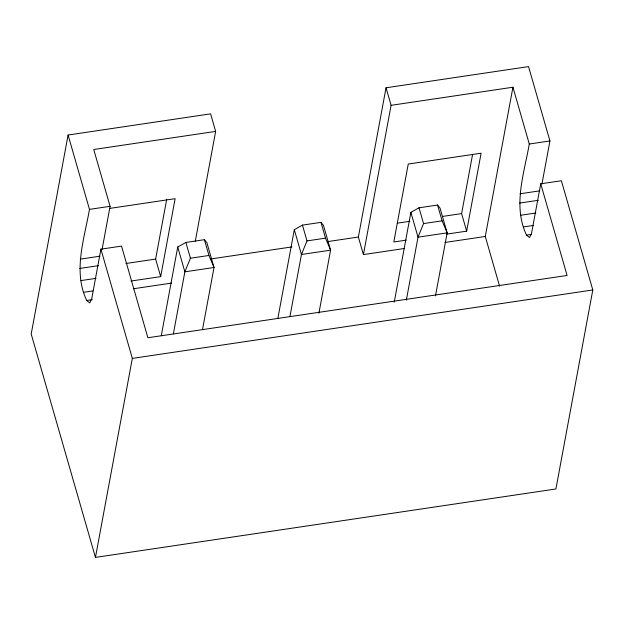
<?xml version="1.0" encoding="UTF-8"?>
<svg xmlns="http://www.w3.org/2000/svg" width="624" height="624" viewBox="0 0 624 624"><rect width="100%" height="100%" fill="white"/><g stroke="black" fill="none" stroke-linecap="round" stroke-linejoin="round"><path stroke-width="0.94" d="M68.086 135.026L31.2 334.035L95.456 557.404L555.914 488.974L592.8 289.965L561.382 180.742L540.735 183.807L567.091 275.449L147.888 337.748L121.524 246.106L100.916 249.163L91.697 298.919L89.7 302.897L86.697 300.479C72.836 271.315 84.295 239.047 89.474 209.375L68.086 135.026L210.6 113.849L215.647 131.399L195.25 241.426M540.735 183.807L531.508 233.563L529.511 237.541L526.516 235.123C512.655 205.959 524.105 173.69 529.285 144.019L512.944 87.22L391.084 105.323L363.418 254.584L404.68 248.453M102.102 249.374L110.081 206.318L93.74 149.51L215.647 131.399M95.456 557.404L132.335 358.394L100.916 249.163M130.962 281.042L160.68 276.627L155.633 259.077L166.733 199.189M160.68 276.627L175.126 198.682L109.941 208.369M161.273 335.798L177.731 247.003L185.874 242.44L204.407 239.686L206.872 242.674L214.016 267.493L202.511 329.558M173.371 333.887L184.868 271.822L190.414 258.227L185.874 242.44M277.844 318.482L294.302 229.679L302.445 225.116L320.978 222.362L323.45 225.35L330.587 250.169L318.911 313.186M289.942 316.563L301.447 254.498L306.985 240.903L302.445 225.116M363.418 254.584L358.371 237.034L386.038 87.781L528.544 66.596L549.939 140.954L541.952 184.01M394.243 302.11L410.881 212.355L419.016 207.792L437.557 205.039L440.021 208.026L447.158 232.846L435.482 295.862M406.333 300.191L418.018 237.175L423.556 223.579L419.016 207.792M446.527 234.148L466.658 231.153L461.612 213.603L472.54 154.674M466.658 231.153L481.104 153.208L408.252 164.042L393.806 241.979L406.263 240.131M499.559 286.104L485.285 236.473L512.944 87.22M89.474 209.375L110.081 206.318M529.285 144.019L549.939 140.954M80.254 259.132L99.918 256.207M520.065 193.775L539.776 190.843M79.786 268.445L98.522 265.66M519.597 203.081L538.372 200.296M125.915 263.492L155.633 259.077M397.387 223.15L409.843 221.302M442.439 216.458L461.612 213.603M190.414 258.227L208.946 255.466L214.016 267.493L184.868 271.822L177.731 247.003M306.985 240.903L325.517 238.15L330.587 250.169L301.447 254.498L294.302 229.679M423.556 223.579L442.096 220.826L447.158 232.846L418.018 237.175L410.881 212.355M210.889 258.952L291.86 246.917M327.522 241.621L358.371 237.034M80.98 280.589L95.963 278.359M520.79 215.233L535.813 213.002M83.507 292.313L92.875 290.924M523.325 226.957L533.645 225.428M133.271 288.779L171.662 283.078M444.982 242.463L485.285 236.473M86.697 300.479L92.321 299.645M526.516 235.123L531.211 234.429M132.335 358.394L592.8 289.965M437.557 205.039L442.096 220.826M386.038 87.781L391.084 105.323M320.978 222.362L325.517 238.15M204.407 239.686L208.946 255.466"/></g></svg>
